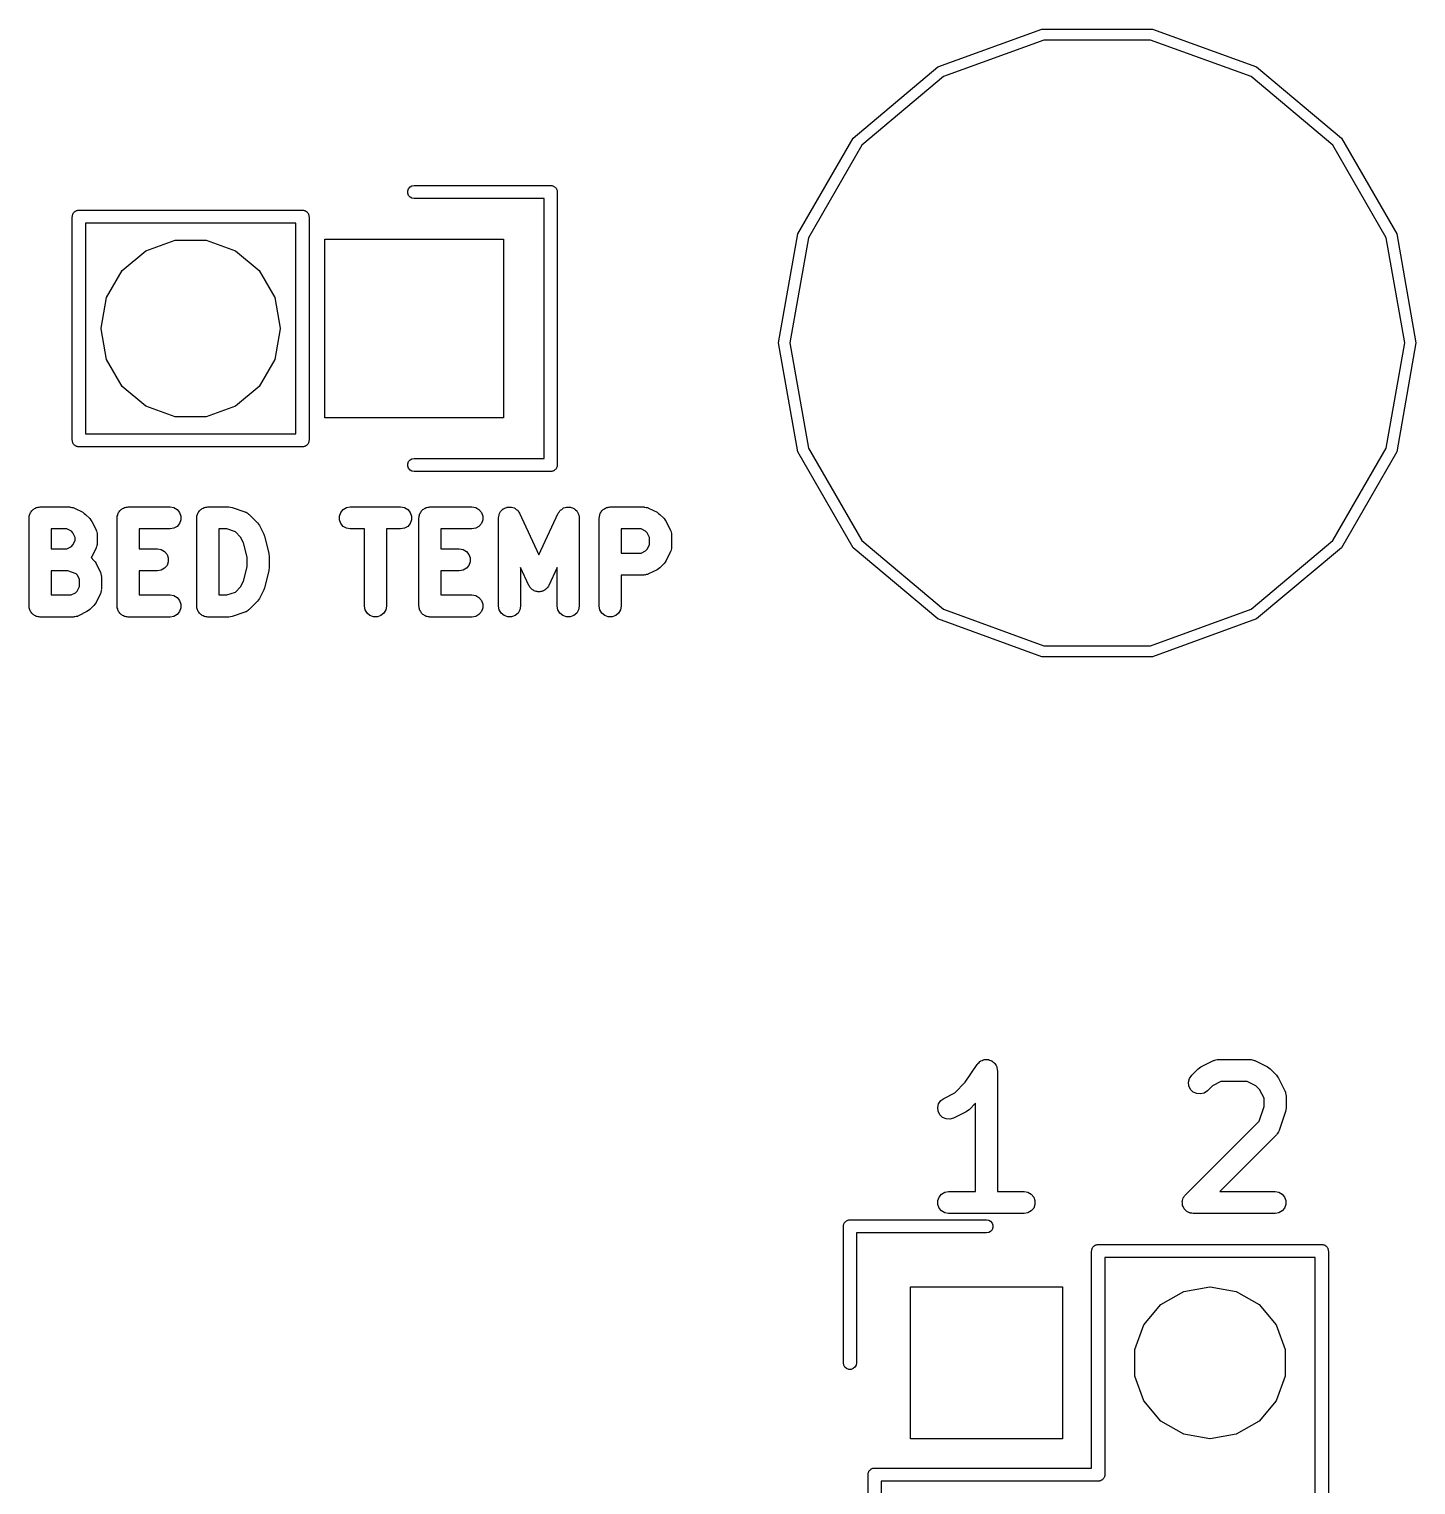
# Model space of a CAD drawing. Extents: x 10 to 287, y -200 to -10.
# Drawn here: x 164.07 to 179.83, y -53.84 to -37.3 of the extents above; entities that cross this region are included whole.
import ezdxf

# ---------------------------------------------------------------- set-up
doc = ezdxf.new("R2010")
doc.units = 0
doc.header["$MEASUREMENT"] = 0
doc.layers.add('BLACK', color=7, linetype='CONTINUOUS')

msp = doc.modelspace()

# ---------------------------------------------------------------- linework, layer by layer
at = {"layer": 'Black'}
for p, q in [((174.4, -37.7289), (175.581, -37.299)), ((175.581, -37.299), (176.838, -37.299)), ((176.838, -37.299), (178.02, -37.7289)), ((175.603, -37.4241), (174.464, -37.8389)), ((176.816, -37.4241), (175.603, -37.4241)), ((177.956, -37.8389), (176.816, -37.4241)), ((173.437, -38.5369), (174.4, -37.7289)), ((174.464, -37.8389), (173.535, -38.6186)), ((178.885, -38.6186), (177.956, -37.8389)), ((178.02, -37.7289), (178.983, -38.5369)), ((172.809, -39.6256), (173.437, -38.5369)), ((173.535, -38.6186), (172.928, -39.669)), ((179.492, -39.669), (178.885, -38.6186)), ((178.983, -38.5369), (179.611, -39.6256)), ((168.376, -39.137), (168.385, -39.1125)), ((168.376, -39.163), (168.376, -39.137)), ((168.385, -39.1875), (168.376, -39.163)), ((168.385, -39.1125), (168.402, -39.0925)), ((168.402, -39.2075), (168.385, -39.1875)), ((168.402, -39.0925), (168.424, -39.0795)), ((168.424, -39.0795), (168.45, -39.075)), ((168.45, -39.075), (170, -39.075)), ((170, -39.075), (170.006, -39.0761)), ((170.006, -39.0761), (170.013, -39.0761)), ((170.013, -39.0761), (170.019, -39.0784)), ((170.019, -39.0784), (170.026, -39.0795)), ((170.026, -39.0795), (170.031, -39.0828)), ((170.031, -39.0828), (170.037, -39.085)), ((170.037, -39.085), (170.043, -39.0893)), ((170.043, -39.0893), (170.048, -39.0925)), ((170.048, -39.0925), (170.052, -39.0976)), ((170.052, -39.0976), (170.057, -39.1018)), ((170.057, -39.1018), (170.061, -39.1075)), ((170.061, -39.1075), (170.065, -39.1125)), ((170.065, -39.1125), (170.067, -39.1187)), ((170.067, -39.1187), (170.07, -39.1243)), ((170.07, -39.1243), (170.072, -39.1308)), ((170.072, -39.1308), (170.074, -39.137)), ((170.074, -39.137), (170.074, -39.1435)), ((170.074, -39.1435), (170.075, -39.15)), ((170.075, -39.15), (170.075, -42.25)), ((164.614, -39.3595), (164.621, -39.3584)), ((164.621, -39.3584), (164.627, -39.3561)), ((164.627, -39.3561), (164.634, -39.3561)), ((164.634, -39.3561), (164.64, -39.355)), ((164.64, -39.355), (167.18, -39.355)), ((167.18, -39.355), (167.186, -39.3561)), ((167.186, -39.3561), (167.193, -39.3561)), ((167.193, -39.3561), (167.199, -39.3584)), ((167.199, -39.3584), (167.206, -39.3595)), ((168.424, -39.2205), (168.402, -39.2075)), ((168.45, -39.225), (168.424, -39.2205)), ((169.925, -39.225), (168.45, -39.225)), ((169.925, -42.175), (169.925, -39.225)), ((164.565, -39.43), (164.566, -39.4235)), ((164.565, -41.97), (164.565, -39.43)), ((164.566, -39.417), (164.568, -39.4108)), ((164.566, -39.4235), (164.566, -39.417)), ((164.568, -39.4108), (164.57, -39.4043)), ((164.57, -39.4043), (164.573, -39.3987)), ((164.573, -39.3987), (164.575, -39.3925)), ((164.575, -39.3925), (164.579, -39.3875)), ((164.579, -39.3875), (164.583, -39.3818)), ((164.583, -39.3818), (164.588, -39.3776)), ((164.588, -39.3776), (164.592, -39.3725)), ((164.592, -39.3725), (164.597, -39.3693)), ((164.597, -39.3693), (164.602, -39.365)), ((164.602, -39.365), (164.609, -39.3628)), ((164.609, -39.3628), (164.614, -39.3595)), ((164.715, -39.505), (164.715, -41.895)), ((167.105, -39.505), (164.715, -39.505)), ((167.105, -41.895), (167.105, -39.505)), ((167.206, -39.3595), (167.211, -39.3628)), ((167.211, -39.3628), (167.218, -39.365)), ((167.218, -39.365), (167.223, -39.3693)), ((167.223, -39.3693), (167.228, -39.3725)), ((167.228, -39.3725), (167.232, -39.3776)), ((167.232, -39.3776), (167.237, -39.3818)), ((167.237, -39.3818), (167.241, -39.3875)), ((167.241, -39.3875), (167.245, -39.3925)), ((167.245, -39.3925), (167.247, -39.3987)), ((167.247, -39.3987), (167.25, -39.4043)), ((167.25, -39.4043), (167.252, -39.4108)), ((167.252, -39.4108), (167.254, -39.417)), ((167.254, -39.417), (167.254, -39.4235)), ((167.254, -39.4235), (167.255, -39.43)), ((167.255, -39.43), (167.255, -41.97)), ((167.434, -41.716), (167.434, -39.684)), ((167.434, -39.684), (169.466, -39.684)), ((169.466, -39.684), (169.466, -41.716)), ((172.59, -40.8635), (172.809, -39.6256)), ((172.928, -39.669), (172.717, -40.8635)), ((179.702, -40.8635), (179.492, -39.669)), ((179.611, -39.6256), (179.829, -40.8635)), ((165.132, -40.043), (165.402, -39.8162)), ((165.402, -39.8162), (165.734, -39.6956)), ((165.734, -39.6956), (166.086, -39.6956)), ((166.086, -39.6956), (166.418, -39.8162)), ((166.418, -39.8162), (166.688, -40.043)), ((164.955, -40.3486), (165.132, -40.043)), ((166.688, -40.043), (166.865, -40.3486)), ((164.894, -40.6961), (164.955, -40.3486)), ((166.865, -40.3486), (166.926, -40.6961)), ((164.894, -40.7039), (164.894, -40.6961)), ((164.955, -41.0514), (164.894, -40.7039)), ((166.926, -40.7039), (166.865, -41.0514)), ((166.926, -40.6961), (166.926, -40.7039)), ((172.809, -42.1015), (172.59, -40.8635)), ((172.717, -40.8635), (172.928, -42.058)), ((179.492, -42.058), (179.702, -40.8635)), ((179.829, -40.8635), (179.611, -42.1015)), ((165.132, -41.357), (164.955, -41.0514)), ((166.865, -41.0514), (166.688, -41.357)), ((165.402, -41.5838), (165.132, -41.357)), ((166.688, -41.357), (166.418, -41.5838)), ((165.734, -41.7044), (165.402, -41.5838)), ((166.418, -41.5838), (166.086, -41.7044)), ((166.086, -41.7044), (165.734, -41.7044)), ((169.466, -41.716), (167.434, -41.716)), ((164.566, -41.9765), (164.565, -41.97)), ((164.566, -41.983), (164.566, -41.9765)), ((164.568, -41.9892), (164.566, -41.983)), ((164.57, -41.9957), (164.568, -41.9892)), ((164.573, -42.0013), (164.57, -41.9957)), ((164.575, -42.0075), (164.573, -42.0013)), ((164.715, -41.895), (167.105, -41.895)), ((167.247, -42.0013), (167.245, -42.0075)), ((167.25, -41.9957), (167.247, -42.0013)), ((167.252, -41.9892), (167.25, -41.9957)), ((167.254, -41.983), (167.252, -41.9892)), ((167.255, -41.97), (167.254, -41.9765)), ((167.254, -41.9765), (167.254, -41.983)), ((164.579, -42.0125), (164.575, -42.0075)), ((164.583, -42.0182), (164.579, -42.0125)), ((164.588, -42.0224), (164.583, -42.0182)), ((164.592, -42.0275), (164.588, -42.0224)), ((164.597, -42.0307), (164.592, -42.0275)), ((164.602, -42.035), (164.597, -42.0307)), ((164.609, -42.0372), (164.602, -42.035)), ((164.614, -42.0405), (164.609, -42.0372)), ((164.621, -42.0416), (164.614, -42.0405)), ((164.627, -42.0439), (164.621, -42.0416)), ((164.634, -42.0439), (164.627, -42.0439)), ((164.64, -42.045), (164.634, -42.0439)), ((167.18, -42.045), (164.64, -42.045)), ((167.186, -42.0439), (167.18, -42.045)), ((167.193, -42.0439), (167.186, -42.0439)), ((167.199, -42.0416), (167.193, -42.0439)), ((167.206, -42.0405), (167.199, -42.0416)), ((167.211, -42.0372), (167.206, -42.0405)), ((167.218, -42.035), (167.211, -42.0372)), ((167.223, -42.0307), (167.218, -42.035)), ((167.228, -42.0275), (167.223, -42.0307)), ((167.232, -42.0224), (167.228, -42.0275)), ((167.237, -42.0182), (167.232, -42.0224)), ((167.241, -42.0125), (167.237, -42.0182)), ((167.245, -42.0075), (167.241, -42.0125)), ((173.437, -43.1901), (172.809, -42.1015)), ((172.928, -42.058), (173.535, -43.1085)), ((178.885, -43.1085), (179.492, -42.058)), ((179.611, -42.1015), (178.983, -43.1901)), ((168.376, -42.237), (168.385, -42.2125)), ((168.376, -42.263), (168.376, -42.237)), ((168.385, -42.2875), (168.376, -42.263)), ((168.385, -42.2125), (168.402, -42.1925)), ((168.402, -42.3075), (168.385, -42.2875)), ((168.402, -42.1925), (168.424, -42.1795)), ((168.424, -42.3205), (168.402, -42.3075)), ((168.424, -42.1795), (168.45, -42.175)), ((168.45, -42.325), (168.424, -42.3205)), ((168.45, -42.175), (169.925, -42.175)), ((170, -42.325), (168.45, -42.325)), ((170.006, -42.3239), (170, -42.325)), ((170.013, -42.3239), (170.006, -42.3239)), ((170.019, -42.3216), (170.013, -42.3239)), ((170.026, -42.3205), (170.019, -42.3216)), ((170.031, -42.3172), (170.026, -42.3205)), ((170.037, -42.315), (170.031, -42.3172)), ((170.043, -42.3107), (170.037, -42.315)), ((170.048, -42.3075), (170.043, -42.3107)), ((170.052, -42.3024), (170.048, -42.3075)), ((170.057, -42.2982), (170.052, -42.3024)), ((170.061, -42.2925), (170.057, -42.2982)), ((170.065, -42.2875), (170.061, -42.2925)), ((170.067, -42.2813), (170.065, -42.2875)), ((170.07, -42.2757), (170.067, -42.2813)), ((170.072, -42.2692), (170.07, -42.2757)), ((170.074, -42.263), (170.072, -42.2692)), ((170.075, -42.25), (170.074, -42.2565)), ((170.074, -42.2565), (170.074, -42.263)), ((164.077, -42.8307), (164.081, -42.8204)), ((164.077, -42.8416), (164.077, -42.8307)), ((164.081, -42.8204), (164.083, -42.8096)), ((164.083, -42.8096), (164.088, -42.8002)), ((164.088, -42.8002), (164.092, -42.7899)), ((164.092, -42.7899), (164.099, -42.7815)), ((164.099, -42.7815), (164.104, -42.772)), ((164.104, -42.772), (164.113, -42.765)), ((164.113, -42.765), (164.12, -42.7566)), ((164.12, -42.7566), (164.129, -42.7512)), ((164.129, -42.7512), (164.137, -42.7441)), ((164.137, -42.7441), (164.148, -42.7404)), ((164.148, -42.7404), (164.157, -42.7349)), ((164.157, -42.7349), (164.168, -42.733)), ((164.168, -42.733), (164.178, -42.7293)), ((164.178, -42.7293), (164.189, -42.7293)), ((164.189, -42.7293), (164.2, -42.7274)), ((164.2, -42.7274), (164.533, -42.7274)), ((164.533, -42.7274), (164.54, -42.7286)), ((164.54, -42.7286), (164.548, -42.7282)), ((164.548, -42.7282), (164.562, -42.7324)), ((164.562, -42.7324), (164.576, -42.7349)), ((164.576, -42.7349), (164.582, -42.7385)), ((164.582, -42.7385), (164.589, -42.7406)), ((164.589, -42.7406), (164.684, -42.7882)), ((164.684, -42.7882), (164.701, -42.8001)), ((164.701, -42.8001), (164.717, -42.8116)), ((164.717, -42.8116), (164.765, -42.8592)), ((165.077, -42.8307), (165.081, -42.8204)), ((165.077, -42.8416), (165.077, -42.8307)), ((165.081, -42.8204), (165.083, -42.8096)), ((165.083, -42.8096), (165.088, -42.8002)), ((165.088, -42.8002), (165.092, -42.7899)), ((165.092, -42.7899), (165.099, -42.7815)), ((165.099, -42.7815), (165.104, -42.772)), ((165.104, -42.772), (165.113, -42.765)), ((165.113, -42.765), (165.12, -42.7566)), ((165.12, -42.7566), (165.129, -42.7512)), ((165.129, -42.7512), (165.137, -42.7441)), ((165.137, -42.7441), (165.148, -42.7404)), ((165.148, -42.7404), (165.157, -42.7349)), ((165.157, -42.7349), (165.168, -42.733)), ((165.168, -42.733), (165.178, -42.7293)), ((165.178, -42.7293), (165.189, -42.7293)), ((165.189, -42.7293), (165.2, -42.7274)), ((165.2, -42.7274), (165.676, -42.7274)), ((165.676, -42.7274), (165.719, -42.7349)), ((165.719, -42.7349), (165.757, -42.7566)), ((165.757, -42.7566), (165.784, -42.7899)), ((165.784, -42.7899), (165.799, -42.8307)), ((165.799, -42.8307), (165.799, -42.8741)), ((165.982, -42.8307), (165.985, -42.8204)), ((165.982, -42.8416), (165.982, -42.8307)), ((165.985, -42.8204), (165.987, -42.8096)), ((165.987, -42.8096), (165.993, -42.8002)), ((165.993, -42.8002), (165.997, -42.7899)), ((165.997, -42.7899), (166.004, -42.7815)), ((166.004, -42.7815), (166.009, -42.772)), ((166.009, -42.772), (166.017, -42.765)), ((166.017, -42.765), (166.024, -42.7566)), ((166.024, -42.7566), (166.034, -42.7512)), ((166.034, -42.7512), (166.042, -42.7441)), ((166.042, -42.7441), (166.053, -42.7404)), ((166.053, -42.7404), (166.062, -42.7349)), ((166.062, -42.7349), (166.073, -42.733)), ((166.073, -42.733), (166.083, -42.7293)), ((166.083, -42.7293), (166.094, -42.7293)), ((166.094, -42.7293), (166.105, -42.7274)), ((166.105, -42.7274), (166.343, -42.7274)), ((166.343, -42.7274), (166.363, -42.7309)), ((166.363, -42.7309), (166.382, -42.7338)), ((166.382, -42.7338), (166.525, -42.7814)), ((166.525, -42.7814), (166.532, -42.7848)), ((166.532, -42.7848), (166.539, -42.7867)), ((166.539, -42.7867), (166.551, -42.7951)), ((166.551, -42.7951), (166.563, -42.8021)), ((166.563, -42.8021), (166.568, -42.8075)), ((166.568, -42.8075), (166.574, -42.8116)), ((166.574, -42.8116), (166.669, -42.9068)), ((167.601, -42.8307), (167.616, -42.7899)), ((167.601, -42.8741), (167.601, -42.8307)), ((167.616, -42.7899), (167.643, -42.7566)), ((167.643, -42.7566), (167.681, -42.7349)), ((167.681, -42.7349), (167.724, -42.7274)), ((167.724, -42.7274), (168.295, -42.7274)), ((168.295, -42.7274), (168.338, -42.7349)), ((168.338, -42.7349), (168.376, -42.7566)), ((168.376, -42.7566), (168.403, -42.7899)), ((168.403, -42.7899), (168.418, -42.8307)), ((168.418, -42.8307), (168.418, -42.8741)), ((168.505, -42.8307), (168.509, -42.8204)), ((168.505, -42.8416), (168.505, -42.8307)), ((168.509, -42.8204), (168.511, -42.8096)), ((168.511, -42.8096), (168.517, -42.8002)), ((168.517, -42.8002), (168.52, -42.7899)), ((168.52, -42.7899), (168.527, -42.7815)), ((168.527, -42.7815), (168.533, -42.772)), ((168.533, -42.772), (168.541, -42.765)), ((168.541, -42.765), (168.548, -42.7566)), ((168.548, -42.7566), (168.558, -42.7512)), ((168.558, -42.7512), (168.566, -42.7441)), ((168.566, -42.7441), (168.576, -42.7404)), ((168.576, -42.7404), (168.586, -42.7349)), ((168.586, -42.7349), (168.597, -42.733)), ((168.597, -42.733), (168.607, -42.7293)), ((168.607, -42.7293), (168.618, -42.7293)), ((168.618, -42.7293), (168.629, -42.7274)), ((168.629, -42.7274), (169.105, -42.7274)), ((169.105, -42.7274), (169.148, -42.7349)), ((169.148, -42.7349), (169.185, -42.7566)), ((169.185, -42.7566), (169.213, -42.7899)), ((169.213, -42.7899), (169.228, -42.8307)), ((169.228, -42.8307), (169.228, -42.8741)), ((169.411, -42.8363), (169.413, -42.8201)), ((169.413, -42.8201), (169.415, -42.8151)), ((169.415, -42.8151), (169.416, -42.8096)), ((169.416, -42.8096), (169.424, -42.7955)), ((169.424, -42.7955), (169.431, -42.7807)), ((169.431, -42.7807), (169.435, -42.7768)), ((169.435, -42.7768), (169.438, -42.772)), ((169.438, -42.772), (169.45, -42.7615)), ((169.45, -42.7615), (169.462, -42.75)), ((169.462, -42.75), (169.467, -42.7477)), ((169.467, -42.7477), (169.471, -42.7441)), ((169.471, -42.7441), (169.486, -42.7385)), ((169.486, -42.7385), (169.501, -42.7316)), ((169.501, -42.7316), (169.506, -42.7312)), ((169.506, -42.7312), (169.512, -42.7293)), ((169.512, -42.7293), (169.528, -42.7293)), ((169.528, -42.7293), (169.544, -42.7279)), ((169.544, -42.7279), (169.55, -42.7293)), ((169.55, -42.7293), (169.555, -42.7293)), ((169.555, -42.7293), (169.57, -42.7349)), ((169.57, -42.7349), (169.586, -42.7391)), ((169.586, -42.7391), (169.591, -42.7422)), ((169.591, -42.7422), (169.596, -42.7441)), ((169.596, -42.7441), (169.608, -42.7546)), ((169.608, -42.7546), (169.622, -42.764)), ((169.622, -42.764), (169.625, -42.7685)), ((169.625, -42.7685), (169.629, -42.772)), ((169.629, -42.772), (169.637, -42.7862)), ((169.637, -42.7862), (169.647, -42.7995)), ((169.647, -42.7995), (169.867, -43.2711)), ((169.867, -43.2711), (170.087, -42.7995)), ((170.087, -42.7995), (170.096, -42.7862)), ((170.096, -42.7862), (170.104, -42.772)), ((170.104, -42.772), (170.108, -42.7685)), ((170.108, -42.7685), (170.112, -42.764)), ((170.112, -42.764), (170.125, -42.7546)), ((170.125, -42.7546), (170.138, -42.7441)), ((170.138, -42.7441), (170.143, -42.7422)), ((170.143, -42.7422), (170.147, -42.7391)), ((170.147, -42.7391), (170.163, -42.7349)), ((170.163, -42.7349), (170.178, -42.7293)), ((170.178, -42.7293), (170.184, -42.7293)), ((170.184, -42.7293), (170.189, -42.7279)), ((170.189, -42.7279), (170.205, -42.7293)), ((170.205, -42.7293), (170.222, -42.7293)), ((170.222, -42.7293), (170.227, -42.7312)), ((170.227, -42.7312), (170.232, -42.7316)), ((170.232, -42.7316), (170.247, -42.7386)), ((170.247, -42.7386), (170.263, -42.7441)), ((170.263, -42.7441), (170.267, -42.7477)), ((170.267, -42.7477), (170.272, -42.75)), ((170.272, -42.75), (170.283, -42.7615)), ((170.283, -42.7615), (170.296, -42.772)), ((170.296, -42.772), (170.299, -42.7768)), ((170.299, -42.7768), (170.302, -42.7807)), ((170.302, -42.7807), (170.309, -42.7955)), ((170.309, -42.7955), (170.317, -42.8096)), ((170.317, -42.8096), (170.318, -42.8151)), ((170.318, -42.8151), (170.321, -42.8201)), ((170.321, -42.8201), (170.322, -42.8363)), ((170.553, -42.8307), (170.557, -42.8204)), ((170.553, -42.8416), (170.553, -42.8307)), ((170.557, -42.8204), (170.559, -42.8096)), ((170.559, -42.8096), (170.564, -42.8002)), ((170.564, -42.8002), (170.568, -42.7899)), ((170.568, -42.7899), (170.575, -42.7815)), ((170.575, -42.7815), (170.58, -42.772)), ((170.58, -42.772), (170.589, -42.765)), ((170.589, -42.765), (170.596, -42.7566)), ((170.596, -42.7566), (170.605, -42.7512)), ((170.605, -42.7512), (170.614, -42.7441)), ((170.614, -42.7441), (170.624, -42.7404)), ((170.624, -42.7404), (170.633, -42.7349)), ((170.633, -42.7349), (170.644, -42.733)), ((170.644, -42.733), (170.654, -42.7293)), ((170.654, -42.7293), (170.665, -42.7293)), ((170.665, -42.7293), (170.676, -42.7274)), ((170.676, -42.7274), (171.057, -42.7274)), ((171.057, -42.7274), (171.064, -42.7286)), ((171.064, -42.7286), (171.071, -42.7282)), ((171.071, -42.7282), (171.085, -42.7324)), ((171.085, -42.7324), (171.1, -42.7349)), ((171.1, -42.7349), (171.106, -42.7385)), ((171.106, -42.7385), (171.113, -42.7406)), ((171.113, -42.7406), (171.208, -42.7882)), ((171.208, -42.7882), (171.224, -42.8001)), ((171.224, -42.8001), (171.241, -42.8116)), ((171.241, -42.8116), (171.288, -42.8592)), ((164.075, -42.8524), (164.077, -42.8416)), ((164.075, -43.8524), (164.075, -42.8524)), ((164.325, -42.9774), (164.325, -43.2036)), ((164.504, -42.9774), (164.325, -42.9774)), ((164.555, -43.0027), (164.504, -42.9774)), ((164.765, -42.8592), (164.776, -42.8756)), ((164.776, -42.8756), (164.788, -42.8917)), ((164.788, -42.8917), (164.836, -42.987)), ((164.836, -42.987), (164.838, -42.9939)), ((164.838, -42.9939), (164.841, -43.0001)), ((165.075, -42.8524), (165.077, -42.8416)), ((165.075, -43.8524), (165.075, -42.8524)), ((165.676, -42.9774), (165.325, -42.9774)), ((165.325, -42.9774), (165.325, -43.2036)), ((165.719, -42.9698), (165.676, -42.9774)), ((165.757, -42.9481), (165.719, -42.9698)), ((165.784, -42.9149), (165.757, -42.9481)), ((165.799, -42.8741), (165.784, -42.9149)), ((165.98, -42.8524), (165.982, -42.8416)), ((165.98, -43.8524), (165.98, -42.8524)), ((166.23, -42.9774), (166.23, -43.7274)), ((166.323, -42.9774), (166.23, -42.9774)), ((166.418, -43.0093), (166.323, -42.9774)), ((166.669, -42.9068), (166.681, -42.9232)), ((166.681, -42.9232), (166.693, -42.9393)), ((166.693, -42.9393), (166.74, -43.0346)), ((167.616, -42.9149), (167.601, -42.8741)), ((167.643, -42.9481), (167.616, -42.9149)), ((167.681, -42.9698), (167.643, -42.9481)), ((167.724, -42.9774), (167.681, -42.9698)), ((167.885, -42.9774), (167.724, -42.9774)), ((167.885, -43.8524), (167.885, -42.9774)), ((168.295, -42.9774), (168.135, -42.9774)), ((168.135, -42.9774), (168.135, -43.8524)), ((168.338, -42.9698), (168.295, -42.9774)), ((168.376, -42.9481), (168.338, -42.9698)), ((168.403, -42.9149), (168.376, -42.9481)), ((168.418, -42.8741), (168.403, -42.9149)), ((168.504, -42.8524), (168.505, -42.8416)), ((168.504, -43.8524), (168.504, -42.8524)), ((169.105, -42.9774), (168.754, -42.9774)), ((168.754, -42.9774), (168.754, -43.2036)), ((169.148, -42.9698), (169.105, -42.9774)), ((169.185, -42.9481), (169.148, -42.9698)), ((169.213, -42.9149), (169.185, -42.9481)), ((169.228, -42.8741), (169.213, -42.9149)), ((169.408, -42.8524), (169.411, -42.8363)), ((169.408, -43.8524), (169.408, -42.8524)), ((170.322, -42.8363), (170.325, -42.8524)), ((170.325, -42.8524), (170.325, -43.8524)), ((170.551, -42.8524), (170.553, -42.8416)), ((170.551, -43.8524), (170.551, -42.8524)), ((170.801, -42.9774), (170.801, -43.2512)), ((171.028, -42.9774), (170.801, -42.9774)), ((171.078, -43.0027), (171.028, -42.9774)), ((171.288, -42.8592), (171.3, -42.8756)), ((171.3, -42.8756), (171.312, -42.8917)), ((171.312, -42.8917), (171.359, -42.987)), ((171.359, -42.987), (171.361, -42.9939)), ((171.361, -42.9939), (171.365, -43.0001)), ((164.573, -43.0217), (164.555, -43.0027)), ((164.555, -43.1782), (164.573, -43.1593)), ((164.599, -43.0724), (164.573, -43.0217)), ((164.573, -43.1593), (164.599, -43.1086)), ((164.599, -43.1086), (164.599, -43.0724)), ((164.841, -43.0001), (164.844, -43.0145)), ((164.844, -43.0145), (164.848, -43.0286)), ((164.848, -43.1524), (164.844, -43.1664)), ((164.848, -43.0286), (164.848, -43.0358)), ((164.848, -43.0358), (164.849, -43.0429)), ((164.849, -43.1381), (164.848, -43.1452)), ((164.848, -43.1452), (164.848, -43.1524)), ((164.849, -43.0429), (164.849, -43.1381)), ((166.478, -43.0693), (166.418, -43.0093)), ((166.511, -43.1341), (166.478, -43.0693)), ((166.551, -43.2963), (166.511, -43.1341)), ((166.74, -43.0346), (166.744, -43.0477)), ((166.744, -43.0477), (166.75, -43.0602)), ((166.75, -43.0602), (166.797, -43.2506)), ((171.097, -43.0217), (171.078, -43.0027)), ((171.123, -43.0724), (171.097, -43.0217)), ((171.097, -43.2069), (171.123, -43.1562)), ((171.123, -43.1562), (171.123, -43.0724)), ((171.365, -43.0001), (171.368, -43.0145)), ((171.368, -43.0145), (171.372, -43.0286)), ((171.372, -43.0286), (171.371, -43.0358)), ((171.371, -43.0358), (171.373, -43.0429)), ((171.373, -43.0429), (171.373, -43.1857)), ((173.535, -43.1085), (174.464, -43.8881)), ((177.956, -43.8881), (178.885, -43.1085)), ((164.325, -43.2036), (164.504, -43.2036)), ((164.504, -43.2036), (164.555, -43.1782)), ((164.788, -43.2892), (164.779, -43.3019)), ((164.779, -43.3019), (164.812, -43.3354)), ((164.836, -43.194), (164.788, -43.2892)), ((164.838, -43.1871), (164.836, -43.194)), ((164.841, -43.1808), (164.838, -43.1871)), ((164.844, -43.1664), (164.841, -43.1808)), ((165.325, -43.2036), (165.533, -43.2036)), ((165.533, -43.2036), (165.576, -43.2111)), ((165.576, -43.2111), (165.614, -43.2328)), ((165.614, -43.2328), (165.642, -43.2661)), ((165.642, -43.2661), (165.656, -43.3069)), ((165.656, -43.3069), (165.656, -43.3503)), ((166.551, -43.4084), (166.551, -43.2963)), ((166.797, -43.2506), (166.799, -43.2659)), ((166.799, -43.2659), (166.801, -43.281)), ((166.801, -43.281), (166.801, -43.4238)), ((168.754, -43.2036), (168.962, -43.2036)), ((168.962, -43.2036), (169.005, -43.2111)), ((169.005, -43.2111), (169.042, -43.2328)), ((169.042, -43.2328), (169.07, -43.2661)), ((169.07, -43.2661), (169.085, -43.3069)), ((169.085, -43.3069), (169.085, -43.3503)), ((170.801, -43.2512), (171.028, -43.2512)), ((171.028, -43.2512), (171.078, -43.2258)), ((171.078, -43.2258), (171.097, -43.2069)), ((171.359, -43.2416), (171.312, -43.3369)), ((171.361, -43.2347), (171.359, -43.2416)), ((171.365, -43.2285), (171.361, -43.2347)), ((171.368, -43.214), (171.365, -43.2285)), ((171.372, -43.2), (171.368, -43.214)), ((171.373, -43.1857), (171.371, -43.1928)), ((171.371, -43.1928), (171.372, -43.2)), ((174.4, -43.9981), (173.437, -43.1901)), ((178.983, -43.1901), (178.02, -43.9981)), ((164.325, -43.4536), (164.325, -43.7274)), ((164.513, -43.4536), (164.325, -43.4536)), ((164.609, -43.4854), (164.513, -43.4536)), ((164.621, -43.4979), (164.609, -43.4854)), ((164.812, -43.3354), (164.824, -43.3518)), ((164.824, -43.3518), (164.836, -43.3679)), ((164.836, -43.3679), (164.883, -43.4631)), ((164.883, -43.4631), (164.885, -43.4701)), ((164.885, -43.4701), (164.889, -43.4763)), ((164.889, -43.4763), (164.891, -43.4907)), ((164.891, -43.4907), (164.896, -43.5048)), ((165.533, -43.4536), (165.325, -43.4536)), ((165.325, -43.4536), (165.325, -43.7274)), ((165.576, -43.446), (165.533, -43.4536)), ((165.614, -43.4243), (165.576, -43.446)), ((165.642, -43.3911), (165.614, -43.4243)), ((165.656, -43.3503), (165.642, -43.3911)), ((166.511, -43.5707), (166.551, -43.4084)), ((166.797, -43.4541), (166.75, -43.6446)), ((166.799, -43.4389), (166.797, -43.4541)), ((166.801, -43.4238), (166.799, -43.4389)), ((168.962, -43.4536), (168.754, -43.4536)), ((168.754, -43.4536), (168.754, -43.7274)), ((169.005, -43.446), (168.962, -43.4536)), ((169.042, -43.4243), (169.005, -43.446)), ((169.07, -43.3911), (169.042, -43.4243)), ((169.085, -43.3503), (169.07, -43.3911)), ((169.753, -43.6195), (169.658, -43.4158)), ((169.658, -43.4158), (169.658, -43.8524)), ((170.075, -43.4158), (169.98, -43.6195)), ((170.075, -43.8524), (170.075, -43.4158)), ((171.106, -43.49), (171.1, -43.4937)), ((171.113, -43.488), (171.106, -43.49)), ((171.208, -43.4404), (171.113, -43.488)), ((171.224, -43.4284), (171.208, -43.4404)), ((171.241, -43.417), (171.224, -43.4284)), ((171.288, -43.3693), (171.241, -43.417)), ((171.3, -43.3529), (171.288, -43.3693)), ((171.312, -43.3369), (171.3, -43.3529)), ((164.646, -43.5486), (164.621, -43.4979)), ((164.621, -43.6831), (164.646, -43.6324)), ((164.646, -43.6324), (164.646, -43.5486)), ((164.896, -43.5048), (164.895, -43.512)), ((164.895, -43.512), (164.896, -43.519)), ((164.896, -43.519), (164.896, -43.6619)), ((166.418, -43.6955), (166.478, -43.6355)), ((166.478, -43.6355), (166.511, -43.5707)), ((166.744, -43.6571), (166.74, -43.6702)), ((166.75, -43.6446), (166.744, -43.6571)), ((169.76, -43.6285), (169.753, -43.6195)), ((169.764, -43.6383), (169.76, -43.6285)), ((169.772, -43.6461), (169.764, -43.6383)), ((169.778, -43.6551), (169.772, -43.6461)), ((169.787, -43.6613), (169.778, -43.6551)), ((169.955, -43.6551), (169.946, -43.6613)), ((169.961, -43.6461), (169.955, -43.6551)), ((169.969, -43.6383), (169.961, -43.6461)), ((169.974, -43.6285), (169.969, -43.6383)), ((169.98, -43.6195), (169.974, -43.6285)), ((171.057, -43.5012), (170.801, -43.5012)), ((170.801, -43.5012), (170.801, -43.8524)), ((171.064, -43.4999), (171.057, -43.5012)), ((171.071, -43.5004), (171.064, -43.4999)), ((171.085, -43.4962), (171.071, -43.5004)), ((171.1, -43.4937), (171.085, -43.4962)), ((164.325, -43.7274), (164.551, -43.7274)), ((164.551, -43.7274), (164.602, -43.702)), ((164.602, -43.702), (164.621, -43.6831)), ((164.836, -43.813), (164.824, -43.8291)), ((164.883, -43.7178), (164.836, -43.813)), ((164.885, -43.7109), (164.883, -43.7178)), ((164.889, -43.7047), (164.885, -43.7109)), ((164.891, -43.6902), (164.889, -43.7047)), ((164.896, -43.6762), (164.891, -43.6902)), ((164.896, -43.6619), (164.895, -43.669)), ((164.895, -43.669), (164.896, -43.6762)), ((165.325, -43.7274), (165.676, -43.7274)), ((165.676, -43.7274), (165.719, -43.7349)), ((165.719, -43.7349), (165.757, -43.7566)), ((165.757, -43.7566), (165.784, -43.7899)), ((165.784, -43.7899), (165.799, -43.8307)), ((166.23, -43.7274), (166.323, -43.7274)), ((166.323, -43.7274), (166.418, -43.6955)), ((166.669, -43.7979), (166.574, -43.8931)), ((166.681, -43.7815), (166.669, -43.7979)), ((166.693, -43.7654), (166.681, -43.7815)), ((166.74, -43.6702), (166.693, -43.7654)), ((168.754, -43.7274), (169.105, -43.7274)), ((169.105, -43.7274), (169.148, -43.7349)), ((169.148, -43.7349), (169.185, -43.7566)), ((169.185, -43.7566), (169.213, -43.7899)), ((169.213, -43.7899), (169.228, -43.8307)), ((169.795, -43.669), (169.787, -43.6613)), ((169.805, -43.6737), (169.795, -43.669)), ((169.814, -43.68), (169.805, -43.6737)), ((169.824, -43.6828), (169.814, -43.68)), ((169.834, -43.6874), (169.824, -43.6828)), ((169.845, -43.6884), (169.834, -43.6874)), ((169.856, -43.6912), (169.845, -43.6884)), ((169.867, -43.6902), (169.856, -43.6912)), ((169.878, -43.6912), (169.867, -43.6902)), ((169.888, -43.6884), (169.878, -43.6912)), ((169.899, -43.6874), (169.888, -43.6884)), ((169.909, -43.6828), (169.899, -43.6874)), ((169.919, -43.68), (169.909, -43.6828)), ((169.928, -43.6737), (169.919, -43.68)), ((169.938, -43.669), (169.928, -43.6737)), ((169.946, -43.6613), (169.938, -43.669)), ((164.077, -43.8632), (164.075, -43.8524)), ((164.077, -43.8741), (164.077, -43.8632)), ((164.081, -43.8844), (164.077, -43.8741)), ((164.083, -43.8951), (164.081, -43.8844)), ((164.088, -43.9046), (164.083, -43.8951)), ((164.092, -43.9149), (164.088, -43.9046)), ((164.099, -43.9233), (164.092, -43.9149)), ((164.104, -43.9327), (164.099, -43.9233)), ((164.113, -43.9398), (164.104, -43.9327)), ((164.12, -43.9481), (164.113, -43.9398)), ((164.129, -43.9536), (164.12, -43.9481)), ((164.137, -43.9606), (164.129, -43.9536)), ((164.148, -43.9644), (164.137, -43.9606)), ((164.157, -43.9698), (164.148, -43.9644)), ((164.168, -43.9717), (164.157, -43.9698)), ((164.178, -43.9755), (164.168, -43.9717)), ((164.189, -43.9755), (164.178, -43.9755)), ((164.2, -43.9774), (164.189, -43.9755)), ((164.581, -43.9774), (164.2, -43.9774)), ((164.588, -43.9761), (164.581, -43.9774)), ((164.595, -43.9766), (164.588, -43.9761)), ((164.609, -43.9724), (164.595, -43.9766)), ((164.624, -43.9698), (164.609, -43.9724)), ((164.63, -43.9662), (164.624, -43.9698)), ((164.637, -43.9642), (164.63, -43.9662)), ((164.732, -43.9166), (164.637, -43.9642)), ((164.748, -43.9046), (164.732, -43.9166)), ((164.765, -43.8931), (164.748, -43.9046)), ((164.812, -43.8455), (164.765, -43.8931)), ((164.824, -43.8291), (164.812, -43.8455)), ((165.077, -43.8632), (165.075, -43.8524)), ((165.077, -43.8741), (165.077, -43.8632)), ((165.081, -43.8844), (165.077, -43.8741)), ((165.083, -43.8951), (165.081, -43.8844)), ((165.088, -43.9046), (165.083, -43.8951)), ((165.092, -43.9149), (165.088, -43.9046)), ((165.099, -43.9233), (165.092, -43.9149)), ((165.104, -43.9327), (165.099, -43.9233)), ((165.113, -43.9398), (165.104, -43.9327)), ((165.12, -43.9481), (165.113, -43.9398)), ((165.129, -43.9536), (165.12, -43.9481)), ((165.137, -43.9606), (165.129, -43.9536)), ((165.148, -43.9644), (165.137, -43.9606)), ((165.157, -43.9698), (165.148, -43.9644)), ((165.168, -43.9717), (165.157, -43.9698)), ((165.178, -43.9755), (165.168, -43.9717)), ((165.189, -43.9755), (165.178, -43.9755)), ((165.2, -43.9774), (165.189, -43.9755)), ((165.676, -43.9774), (165.2, -43.9774)), ((165.719, -43.9698), (165.676, -43.9774)), ((165.757, -43.9481), (165.719, -43.9698)), ((165.784, -43.9149), (165.757, -43.9481)), ((165.799, -43.8741), (165.784, -43.9149)), ((165.799, -43.8307), (165.799, -43.8741)), ((165.982, -43.8632), (165.98, -43.8524)), ((165.982, -43.8741), (165.982, -43.8632)), ((165.985, -43.8844), (165.982, -43.8741)), ((165.987, -43.8951), (165.985, -43.8844)), ((165.993, -43.9046), (165.987, -43.8951)), ((165.997, -43.9149), (165.993, -43.9046)), ((166.004, -43.9233), (165.997, -43.9149)), ((166.009, -43.9327), (166.004, -43.9233)), ((166.017, -43.9398), (166.009, -43.9327)), ((166.024, -43.9481), (166.017, -43.9398)), ((166.034, -43.9536), (166.024, -43.9481)), ((166.042, -43.9606), (166.034, -43.9536)), ((166.053, -43.9644), (166.042, -43.9606)), ((166.062, -43.9698), (166.053, -43.9644)), ((166.073, -43.9717), (166.062, -43.9698)), ((166.083, -43.9755), (166.073, -43.9717)), ((166.094, -43.9755), (166.083, -43.9755)), ((166.105, -43.9774), (166.094, -43.9755)), ((166.343, -43.9774), (166.105, -43.9774)), ((166.363, -43.9739), (166.343, -43.9774)), ((166.382, -43.971), (166.363, -43.9739)), ((166.525, -43.9233), (166.382, -43.971)), ((166.532, -43.9199), (166.525, -43.9233)), ((166.539, -43.9181), (166.532, -43.9199)), ((166.551, -43.9097), (166.539, -43.9181)), ((166.563, -43.9027), (166.551, -43.9097)), ((166.568, -43.8973), (166.563, -43.9027)), ((166.574, -43.8931), (166.568, -43.8973)), ((167.892, -43.8951), (167.885, -43.8524)), ((167.914, -43.9327), (167.892, -43.8951)), ((167.947, -43.9606), (167.914, -43.9327)), ((167.988, -43.9755), (167.947, -43.9606)), ((168.031, -43.9755), (167.988, -43.9755)), ((168.072, -43.9606), (168.031, -43.9755)), ((168.105, -43.9327), (168.072, -43.9606)), ((168.127, -43.8951), (168.105, -43.9327)), ((168.135, -43.8524), (168.127, -43.8951)), ((168.505, -43.8632), (168.504, -43.8524)), ((168.505, -43.8741), (168.505, -43.8632)), ((168.509, -43.8844), (168.505, -43.8741)), ((168.511, -43.8951), (168.509, -43.8844)), ((168.517, -43.9046), (168.511, -43.8951)), ((168.52, -43.9149), (168.517, -43.9046)), ((168.527, -43.9233), (168.52, -43.9149)), ((168.533, -43.9327), (168.527, -43.9233)), ((168.541, -43.9398), (168.533, -43.9327)), ((168.548, -43.9481), (168.541, -43.9398)), ((168.558, -43.9536), (168.548, -43.9481)), ((168.566, -43.9606), (168.558, -43.9536)), ((168.576, -43.9644), (168.566, -43.9606)), ((168.586, -43.9698), (168.576, -43.9644)), ((168.597, -43.9717), (168.586, -43.9698)), ((168.607, -43.9755), (168.597, -43.9717)), ((168.618, -43.9755), (168.607, -43.9755)), ((168.629, -43.9774), (168.618, -43.9755)), ((169.105, -43.9774), (168.629, -43.9774)), ((169.148, -43.9698), (169.105, -43.9774)), ((169.185, -43.9481), (169.148, -43.9698)), ((169.213, -43.9149), (169.185, -43.9481)), ((169.228, -43.8741), (169.213, -43.9149)), ((169.228, -43.8307), (169.228, -43.8741)), ((169.416, -43.8951), (169.408, -43.8524)), ((169.438, -43.9327), (169.416, -43.8951)), ((169.471, -43.9606), (169.438, -43.9327)), ((169.512, -43.9755), (169.471, -43.9606)), ((169.555, -43.9755), (169.512, -43.9755)), ((169.596, -43.9606), (169.555, -43.9755)), ((169.629, -43.9327), (169.596, -43.9606)), ((169.651, -43.8951), (169.629, -43.9327)), ((169.658, -43.8524), (169.651, -43.8951)), ((170.083, -43.8951), (170.075, -43.8524)), ((170.104, -43.9327), (170.083, -43.8951)), ((170.138, -43.9606), (170.104, -43.9327)), ((170.178, -43.9755), (170.138, -43.9606)), ((170.222, -43.9755), (170.178, -43.9755)), ((170.263, -43.9606), (170.222, -43.9755)), ((170.296, -43.9327), (170.263, -43.9606)), ((170.317, -43.8951), (170.296, -43.9327)), ((170.325, -43.8524), (170.317, -43.8951)), ((170.559, -43.8951), (170.551, -43.8524)), ((170.58, -43.9327), (170.559, -43.8951)), ((170.614, -43.9606), (170.58, -43.9327)), ((170.654, -43.9755), (170.614, -43.9606)), ((170.698, -43.9755), (170.654, -43.9755)), ((170.739, -43.9606), (170.698, -43.9755)), ((170.772, -43.9327), (170.739, -43.9606)), ((170.794, -43.8951), (170.772, -43.9327)), ((170.801, -43.8524), (170.794, -43.8951)), ((174.464, -43.8881), (175.603, -44.303)), ((176.816, -44.303), (177.956, -43.8881)), ((175.581, -44.428), (174.4, -43.9981)), ((178.02, -43.9981), (176.838, -44.428)), ((175.603, -44.303), (176.816, -44.303)), ((176.838, -44.428), (175.581, -44.428)), ((174.71, -49.2632), (174.846, -49.0592)), ((174.846, -49.0592), (174.851, -49.0542)), ((174.851, -49.0542), (174.854, -49.0482)), ((174.854, -49.0482), (174.866, -49.0386)), ((174.866, -49.0386), (174.876, -49.0278)), ((174.876, -49.0278), (174.882, -49.0248)), ((174.882, -49.0248), (174.888, -49.0203)), ((174.888, -49.0203), (174.902, -49.0152)), ((174.902, -49.0152), (174.915, -49.0086)), ((174.915, -49.0086), (174.922, -49.0078)), ((174.922, -49.0078), (174.928, -49.0055)), ((174.928, -49.0055), (174.943, -49.0055)), ((174.943, -49.0055), (174.958, -49.0038)), ((174.958, -49.0038), (174.965, -49.0055)), ((174.965, -49.0055), (174.972, -49.0055)), ((174.972, -49.0055), (174.986, -49.0106)), ((174.986, -49.0106), (175, -49.0141)), ((175, -49.0141), (175.006, -49.0179)), ((175.006, -49.0179), (175.013, -49.0203)), ((175.013, -49.0203), (175.024, -49.0299)), ((175.024, -49.0299), (175.036, -49.0382)), ((175.036, -49.0382), (175.04, -49.0438)), ((175.04, -49.0438), (175.046, -49.0482)), ((175.046, -49.0482), (175.053, -49.0611)), ((175.053, -49.0611), (175.062, -49.0732)), ((175.062, -49.0732), (175.064, -49.0798)), ((175.064, -49.0798), (175.067, -49.0858)), ((175.067, -49.0858), (175.07, -49.1005)), ((175.07, -49.1005), (175.074, -49.1148)), ((175.074, -49.1148), (175.074, -49.1217)), ((177.283, -49.183), (177.354, -49.1116)), ((177.354, -49.1116), (177.371, -49.1001)), ((177.371, -49.1001), (177.387, -49.0882)), ((177.387, -49.0882), (177.53, -49.0168)), ((177.53, -49.0168), (177.537, -49.0147)), ((177.537, -49.0147), (177.543, -49.0111)), ((177.543, -49.0111), (177.557, -49.0086)), ((177.557, -49.0086), (177.571, -49.0044)), ((177.571, -49.0044), (177.579, -49.0048)), ((177.579, -49.0048), (177.586, -49.0036)), ((177.586, -49.0036), (177.943, -49.0036)), ((177.943, -49.0036), (177.95, -49.0048)), ((177.95, -49.0048), (177.957, -49.0044)), ((177.957, -49.0044), (177.971, -49.0086)), ((177.971, -49.0086), (177.986, -49.0111)), ((177.986, -49.0111), (177.992, -49.0147)), ((177.992, -49.0147), (177.999, -49.0168)), ((177.999, -49.0168), (178.142, -49.0882)), ((178.142, -49.0882), (178.158, -49.1001)), ((178.158, -49.1001), (178.174, -49.1116)), ((178.174, -49.1116), (178.246, -49.183)), ((174.59, -49.383), (174.71, -49.2632)), ((175.074, -49.1217), (175.075, -49.1286)), ((175.075, -49.1286), (175.075, -50.5036)), ((177.247, -49.2605), (177.258, -49.2186)), ((177.251, -49.3038), (177.247, -49.2605)), ((177.258, -49.2186), (177.283, -49.183)), ((177.615, -49.2536), (177.517, -49.3027)), ((177.913, -49.2536), (177.615, -49.2536)), ((178.012, -49.3027), (177.913, -49.2536)), ((178.246, -49.183), (178.257, -49.1994)), ((178.257, -49.1994), (178.269, -49.2155)), ((178.269, -49.2155), (178.34, -49.3584)), ((174.431, -49.4712), (174.466, -49.4453)), ((174.466, -49.4453), (174.59, -49.383)), ((177.269, -49.3431), (177.251, -49.3038)), ((177.3, -49.3738), (177.269, -49.3431)), ((177.339, -49.3922), (177.3, -49.3738)), ((177.382, -49.396), (177.339, -49.3922)), ((177.424, -49.3847), (177.382, -49.396)), ((177.46, -49.3598), (177.424, -49.3847)), ((177.517, -49.3027), (177.46, -49.3598)), ((178.054, -49.3455), (178.012, -49.3027)), ((178.104, -49.4438), (178.054, -49.3455)), ((178.104, -49.5369), (178.104, -49.4438)), ((178.34, -49.3584), (178.342, -49.3653)), ((178.342, -49.3653), (178.346, -49.3715)), ((178.346, -49.3715), (178.349, -49.386)), ((178.349, -49.386), (178.353, -49.4)), ((178.353, -49.4), (178.352, -49.4072)), ((178.352, -49.4072), (178.354, -49.4143)), ((178.354, -49.4143), (178.354, -49.5571)), ((174.397, -49.5497), (174.407, -49.5074)), ((174.402, -49.5928), (174.397, -49.5497)), ((174.421, -49.6316), (174.402, -49.5928)), ((174.407, -49.5074), (174.431, -49.4712)), ((174.72, -49.5975), (174.577, -49.6689)), ((174.736, -49.5856), (174.72, -49.5975)), ((174.753, -49.5741), (174.736, -49.5856)), ((174.825, -49.5018), (174.753, -49.5741)), ((174.825, -50.5036), (174.825, -49.5018)), ((178.048, -49.7039), (178.104, -49.5369)), ((178.347, -49.5967), (178.276, -49.811)), ((178.35, -49.5769), (178.347, -49.5967)), ((178.354, -49.5571), (178.35, -49.5769)), ((174.453, -49.6615), (174.421, -49.6316)), ((174.492, -49.6787), (174.453, -49.6615)), ((174.536, -49.6813), (174.492, -49.6787)), ((174.577, -49.6689), (174.536, -49.6813)), ((177.212, -50.5402), (178.048, -49.7039)), ((178.246, -49.8598), (177.602, -50.5036)), ((178.25, -49.8539), (178.246, -49.8598)), ((178.255, -49.8491), (178.25, -49.8539)), ((178.262, -49.8362), (178.255, -49.8491)), ((178.27, -49.8243), (178.262, -49.8362)), ((178.272, -49.8173), (178.27, -49.8243)), ((178.276, -49.811), (178.272, -49.8173)), ((174.398, -50.6069), (174.413, -50.5661)), ((174.413, -50.5661), (174.441, -50.5328)), ((174.441, -50.5328), (174.479, -50.5111)), ((174.479, -50.5111), (174.521, -50.5036)), ((174.521, -50.5036), (174.825, -50.5036)), ((175.075, -50.5036), (175.379, -50.5036)), ((175.379, -50.5036), (175.421, -50.5111)), ((175.421, -50.5111), (175.459, -50.5328)), ((175.459, -50.5328), (175.487, -50.5661)), ((175.487, -50.5661), (175.502, -50.6069)), ((177.177, -50.6069), (177.182, -50.5915)), ((177.182, -50.5915), (177.187, -50.5757)), ((177.187, -50.5757), (177.19, -50.5712)), ((177.19, -50.5712), (177.192, -50.5661)), ((177.192, -50.5661), (177.202, -50.5536)), ((177.202, -50.5536), (177.212, -50.5402)), ((177.602, -50.5036), (178.229, -50.5036)), ((178.229, -50.5036), (178.271, -50.5111)), ((178.271, -50.5111), (178.309, -50.5328)), ((178.309, -50.5328), (178.337, -50.5661)), ((178.337, -50.5661), (178.352, -50.6069)), ((174.398, -50.6503), (174.398, -50.6069)), ((174.413, -50.6911), (174.398, -50.6503)), ((174.441, -50.7243), (174.413, -50.6911)), ((174.479, -50.746), (174.441, -50.7243)), ((174.521, -50.7536), (174.479, -50.746)), ((175.379, -50.7536), (174.521, -50.7536)), ((175.421, -50.746), (175.379, -50.7536)), ((175.459, -50.7243), (175.421, -50.746)), ((175.487, -50.6911), (175.459, -50.7243)), ((175.502, -50.6503), (175.487, -50.6911)), ((175.502, -50.6069), (175.502, -50.6503)), ((177.175, -50.6177), (177.177, -50.6124)), ((177.177, -50.6339), (177.175, -50.6177)), ((177.177, -50.6124), (177.177, -50.6069)), ((177.177, -50.6503), (177.177, -50.6339)), ((177.179, -50.6554), (177.177, -50.6503)), ((177.179, -50.6609), (177.179, -50.6554)), ((177.186, -50.6757), (177.179, -50.6609)), ((177.192, -50.6911), (177.186, -50.6757)), ((177.195, -50.6953), (177.192, -50.6911)), ((177.198, -50.7003), (177.195, -50.6953)), ((177.209, -50.7118), (177.198, -50.7003)), ((177.22, -50.7243), (177.209, -50.7118)), ((177.224, -50.7271), (177.22, -50.7243)), ((177.228, -50.731), (177.224, -50.7271)), ((177.243, -50.7379), (177.228, -50.731)), ((177.257, -50.746), (177.243, -50.7379)), ((177.263, -50.747), (177.257, -50.746)), ((177.268, -50.7493), (177.263, -50.747)), ((177.284, -50.7507), (177.268, -50.7493)), ((177.3, -50.7536), (177.284, -50.7507)), ((178.229, -50.7536), (177.3, -50.7536)), ((178.271, -50.746), (178.229, -50.7536)), ((178.309, -50.7243), (178.271, -50.746)), ((178.337, -50.6911), (178.309, -50.7243)), ((178.352, -50.6503), (178.337, -50.6911)), ((178.352, -50.6069), (178.352, -50.6503)), ((173.325, -50.9), (173.326, -50.8935)), ((173.325, -52.45), (173.325, -50.9)), ((173.326, -50.887), (173.328, -50.8808)), ((173.326, -50.8935), (173.326, -50.887)), ((173.328, -50.8808), (173.33, -50.8743)), ((173.33, -50.8743), (173.333, -50.8687)), ((173.333, -50.8687), (173.335, -50.8625)), ((173.335, -50.8625), (173.339, -50.8575)), ((173.339, -50.8575), (173.343, -50.8518)), ((173.343, -50.8518), (173.348, -50.8476)), ((173.348, -50.8476), (173.352, -50.8425)), ((173.352, -50.8425), (173.357, -50.8393)), ((173.357, -50.8393), (173.362, -50.835)), ((173.362, -50.835), (173.369, -50.8328)), ((173.369, -50.8328), (173.374, -50.8295)), ((173.374, -50.8295), (173.381, -50.8284)), ((173.381, -50.8284), (173.387, -50.8261)), ((173.387, -50.8261), (173.394, -50.8261)), ((173.394, -50.8261), (173.4, -50.825)), ((173.4, -50.825), (174.95, -50.825)), ((174.95, -50.825), (174.976, -50.8295)), ((174.976, -50.8295), (174.998, -50.8425)), ((174.998, -50.8425), (175.015, -50.8625)), ((175.015, -50.8625), (175.024, -50.887)), ((175.024, -50.913), (175.015, -50.9375)), ((175.024, -50.887), (175.024, -50.913)), ((174.95, -50.975), (173.475, -50.975)), ((173.475, -50.975), (173.475, -52.45)), ((174.976, -50.9705), (174.95, -50.975)), ((174.998, -50.9575), (174.976, -50.9705)), ((175.015, -50.9375), (174.998, -50.9575)), ((176.145, -51.18), (176.146, -51.1735)), ((176.145, -53.645), (176.145, -51.18)), ((176.146, -51.167), (176.148, -51.1608)), ((176.146, -51.1735), (176.146, -51.167)), ((176.148, -51.1608), (176.15, -51.1543)), ((176.15, -51.1543), (176.153, -51.1487)), ((176.153, -51.1487), (176.155, -51.1425)), ((176.155, -51.1425), (176.159, -51.1375)), ((176.159, -51.1375), (176.163, -51.1318)), ((176.163, -51.1318), (176.168, -51.1276)), ((176.168, -51.1276), (176.172, -51.1225)), ((176.172, -51.1225), (176.177, -51.1193)), ((176.177, -51.1193), (176.183, -51.115)), ((176.183, -51.115), (176.189, -51.1128)), ((176.189, -51.1128), (176.194, -51.1095)), ((176.194, -51.1095), (176.201, -51.1084)), ((176.201, -51.1084), (176.207, -51.1061)), ((176.207, -51.1061), (176.214, -51.1061)), ((176.214, -51.1061), (176.22, -51.105)), ((176.22, -51.105), (178.76, -51.105)), ((176.295, -51.255), (176.295, -53.72)), ((178.685, -51.255), (176.295, -51.255)), ((178.685, -96.825), (178.685, -51.255)), ((178.76, -51.105), (178.766, -51.1061)), ((178.766, -51.1061), (178.773, -51.1061)), ((178.773, -51.1061), (178.779, -51.1084)), ((178.779, -51.1084), (178.786, -51.1095)), ((178.786, -51.1095), (178.791, -51.1128)), ((178.791, -51.1128), (178.797, -51.115)), ((178.797, -51.115), (178.803, -51.1193)), ((178.803, -51.1193), (178.808, -51.1225)), ((178.808, -51.1225), (178.812, -51.1276)), ((178.812, -51.1276), (178.817, -51.1318)), ((178.817, -51.1318), (178.821, -51.1375)), ((178.821, -51.1375), (178.825, -51.1425)), ((178.825, -51.1425), (178.827, -51.1487)), ((178.827, -51.1487), (178.83, -51.1543)), ((178.83, -51.1543), (178.832, -51.1608)), ((178.832, -51.1608), (178.834, -51.167)), ((178.834, -51.167), (178.834, -51.1735)), ((178.834, -51.1735), (178.835, -51.18)), ((178.835, -51.18), (178.835, -96.9)), ((174.086, -53.3136), (174.086, -51.5864)), ((174.086, -51.5864), (175.814, -51.5864)), ((175.814, -51.5864), (175.814, -53.3136)), ((177.191, -51.6385), (177.487, -51.5864)), ((177.487, -51.5864), (177.493, -51.5864)), ((177.493, -51.5864), (177.789, -51.6385)), ((176.932, -51.7884), (177.191, -51.6385)), ((177.789, -51.6385), (178.048, -51.7884)), ((176.739, -52.0182), (176.932, -51.7884)), ((178.048, -51.7884), (178.241, -52.0182)), ((176.636, -52.3), (176.739, -52.0182)), ((178.241, -52.0182), (178.344, -52.3)), ((176.636, -52.6), (176.636, -52.3)), ((178.344, -52.3), (178.344, -52.6)), ((173.33, -52.4757), (173.325, -52.45)), ((173.343, -52.4982), (173.33, -52.4757)), ((173.362, -52.515), (173.343, -52.4982)), ((173.387, -52.5239), (173.362, -52.515)), ((173.413, -52.5239), (173.387, -52.5239)), ((173.438, -52.515), (173.413, -52.5239)), ((173.457, -52.4982), (173.438, -52.515)), ((173.47, -52.4757), (173.457, -52.4982)), ((173.475, -52.45), (173.47, -52.4757)), ((176.739, -52.8818), (176.636, -52.6)), ((178.344, -52.6), (178.241, -52.8818)), ((176.932, -53.1116), (176.739, -52.8818)), ((178.241, -52.8818), (178.048, -53.1116)), ((177.191, -53.2615), (176.932, -53.1116)), ((178.048, -53.1116), (177.789, -53.2615)), ((175.814, -53.3136), (174.086, -53.3136)), ((177.487, -53.3136), (177.191, -53.2615)), ((177.493, -53.3136), (177.487, -53.3136)), ((177.789, -53.2615), (177.493, -53.3136)), ((173.605, -53.72), (173.606, -53.7135)), ((173.605, -96.9), (173.605, -53.72)), ((173.606, -53.707), (173.608, -53.7008)), ((173.606, -53.7135), (173.606, -53.707)), ((173.608, -53.7008), (173.61, -53.6943)), ((173.61, -53.6943), (173.613, -53.6887)), ((173.613, -53.6887), (173.615, -53.6825)), ((173.615, -53.6825), (173.619, -53.6775)), ((173.619, -53.6775), (173.623, -53.6718)), ((173.623, -53.6718), (173.628, -53.6676)), ((173.628, -53.6676), (173.632, -53.6625)), ((173.632, -53.6625), (173.637, -53.6593)), ((173.637, -53.6593), (173.642, -53.655)), ((173.642, -53.655), (173.649, -53.6528)), ((173.649, -53.6528), (173.654, -53.6495)), ((173.654, -53.6495), (173.661, -53.6484)), ((173.661, -53.6484), (173.667, -53.6461)), ((173.667, -53.6461), (173.674, -53.6461)), ((173.674, -53.6461), (173.68, -53.645)), ((173.68, -53.645), (176.145, -53.645)), ((176.29, -53.7457), (176.287, -53.7513)), ((176.292, -53.7392), (176.29, -53.7457)), ((176.294, -53.733), (176.292, -53.7392)), ((176.295, -53.72), (176.294, -53.7265)), ((176.294, -53.7265), (176.294, -53.733)), ((176.22, -53.795), (173.755, -53.795)), ((173.755, -53.795), (173.755, -96.825)), ((176.226, -53.7939), (176.22, -53.795)), ((176.233, -53.7939), (176.226, -53.7939)), ((176.239, -53.7916), (176.233, -53.7939)), ((176.246, -53.7905), (176.239, -53.7916)), ((176.251, -53.7872), (176.246, -53.7905)), ((176.257, -53.785), (176.251, -53.7872)), ((176.263, -53.7807), (176.257, -53.785)), ((176.268, -53.7775), (176.263, -53.7807)), ((176.272, -53.7724), (176.268, -53.7775)), ((176.277, -53.7682), (176.272, -53.7724)), ((176.281, -53.7625), (176.277, -53.7682)), ((176.285, -53.7575), (176.281, -53.7625)), ((176.287, -53.7513), (176.285, -53.7575))]:
    msp.add_line(p, q, dxfattribs=at)

doc.saveas('drawing.dxf')
